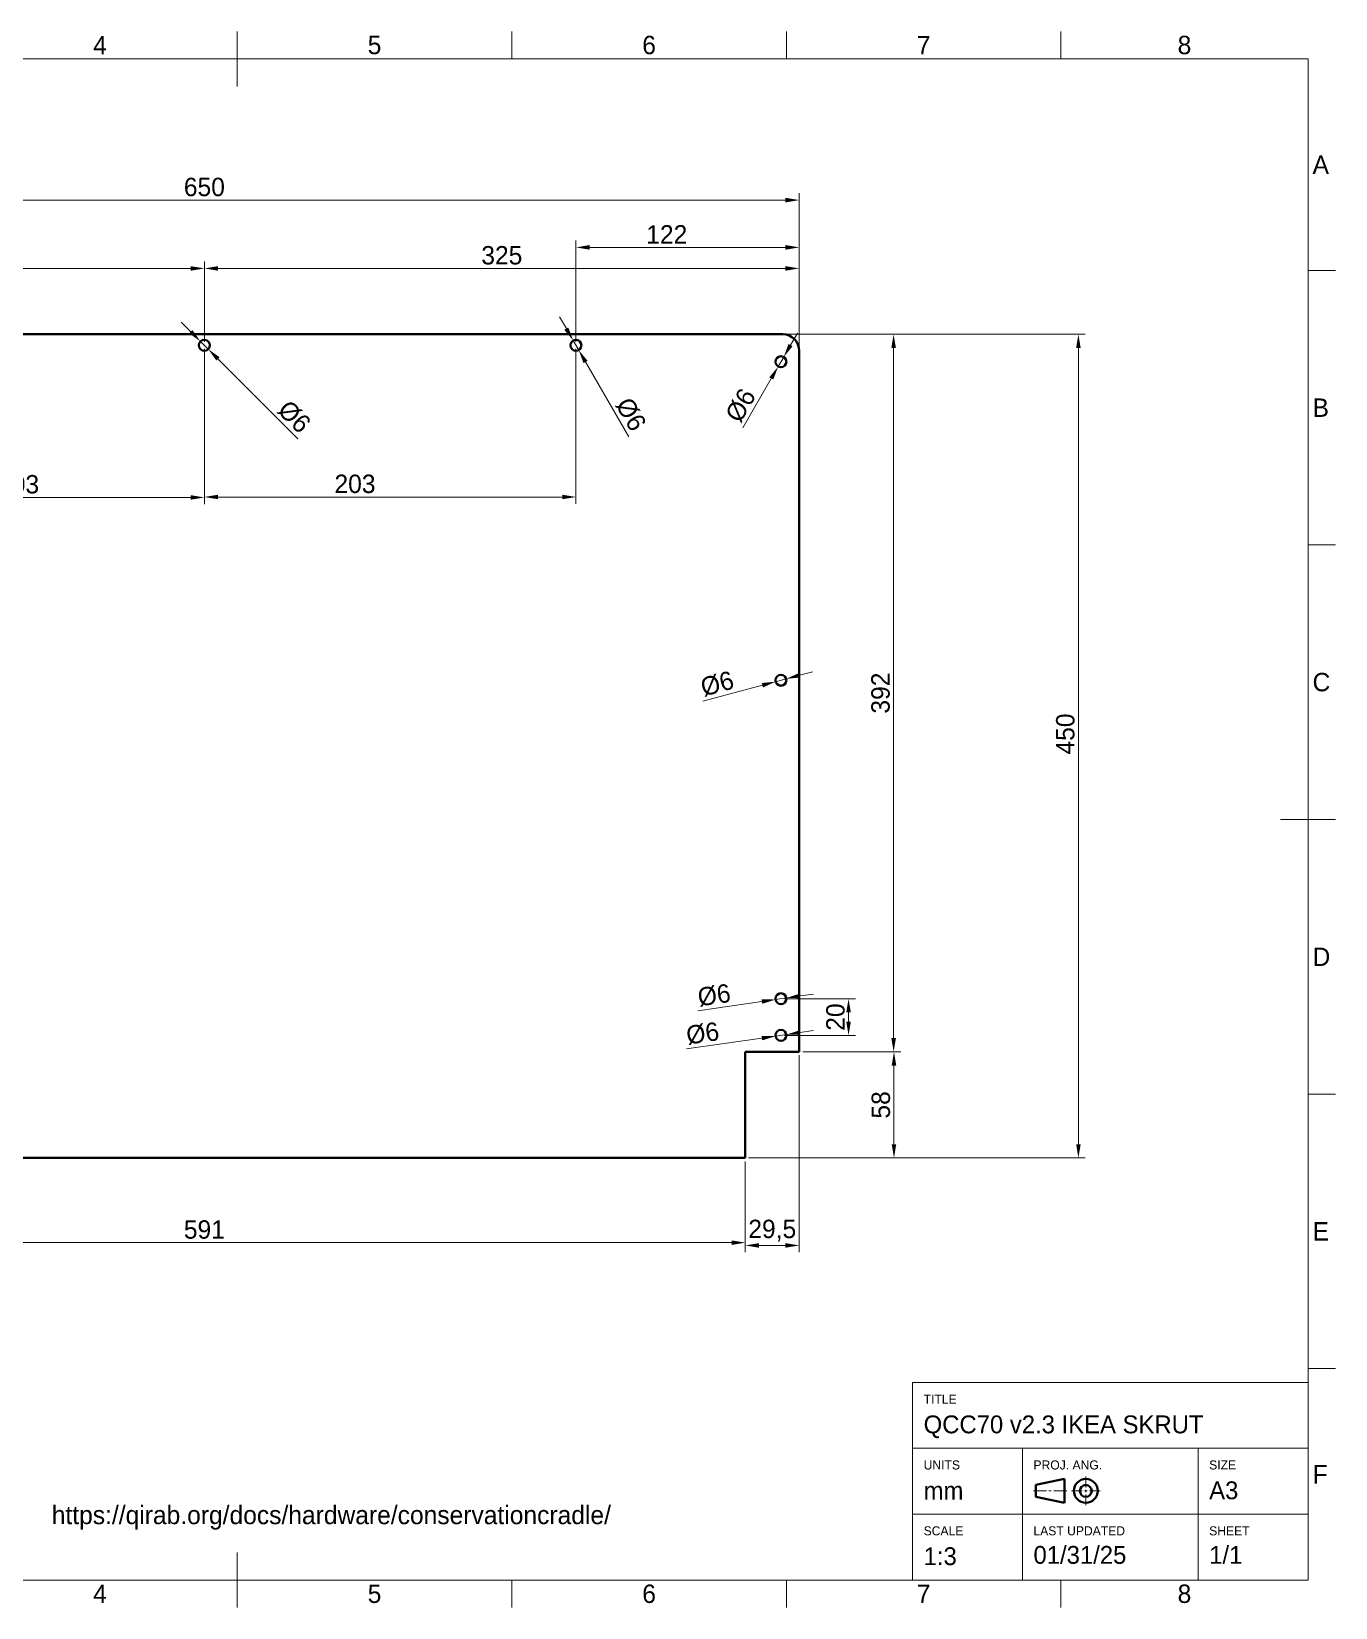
# Model space of a CAD drawing. Header units: millimetres. Extents: x 15 to 415, y 5 to 292.
# Drawn here: x 177.5 to 415, y 5 to 292 of the extents above; entities that cross this region are included whole.
import ezdxf

# ---------------------------------------------------------------- set-up
doc = ezdxf.new("R2010")
doc.units = ezdxf.units.MM
for name, color, linetype in [('Annotations', 7, 'Continuous'), ('Border', 7, 'Continuous'), ('Geometries', 7, 'Continuous')]:
    doc.layers.add(name, color=color, linetype=linetype)
doc.styles.add('Shapr0', font='txt', dxfattribs={"height": 3.3495})
doc.styles.add('Shapr1', font='txt', dxfattribs={"height": 3.3495})
doc.styles.add('Shapr10', font='txt', dxfattribs={"height": 3.3495})
doc.styles.add('Shapr11', font='txt', dxfattribs={"height": 3.3495})
doc.styles.add('Shapr12', font='txt', dxfattribs={"height": 3.3495})
doc.styles.add('Shapr13', font='txt', dxfattribs={"height": 3.3495})
doc.styles.add('Shapr14', font='txt', dxfattribs={"height": 3.3495})
doc.styles.add('Shapr2', font='txt', dxfattribs={"height": 3.3495})
doc.styles.add('Shapr3', font='txt', dxfattribs={"height": 3.3495})
doc.styles.add('Shapr4', font='txt', dxfattribs={"height": 3.3495})
doc.styles.add('Shapr5', font='txt', dxfattribs={"height": 3.3495})
doc.styles.add('Shapr6', font='txt', dxfattribs={"height": 3.3495})
doc.styles.add('Shapr7', font='txt', dxfattribs={"height": 3.3495})
doc.styles.add('Shapr8', font='txt', dxfattribs={"height": 3.3495})
doc.styles.add('Shapr9', font='txt', dxfattribs={"height": 3.3495})
doc.dimstyles.new('ISO-25', dxfattribs={"dimtxt": 2.5, "dimasz": 2.5, "dimexe": 1.25, "dimexo": 0.625, "dimtad": 1, "dimtxsty": 'Standard', "dimcen": 2.5, "dimadec": 0, "dimazin": 0, "dimtfac": 1, "dimtmove": 0, "dimatfit": 3, "dimfxl": 1, "dimarcsym": 0})

# ---------------------------------------------------------------- blocks, each defined once
blk = doc.blocks.new('*D2')
at = {"layer": 'Annotations', "color": 0, "linetype": 'Continuous', "lineweight": 15}
for p, q in [((100.68, 234.48), (100.68, 262.55)), ((314.84, 261.3), (103.18, 261.3)), ((317.34, 234.48), (317.34, 262.55))]:
    blk.add_line(p, q, dxfattribs=at)
at = {"layer": 'Annotations', "color": 0}
for points in [[(103.18, 261.72), (103.18, 260.88), (100.68, 261.3)], [(314.84, 260.88), (314.84, 261.72), (317.34, 261.3)]]:
    blk.add_solid(points, dxfattribs=at)
at = {"layer": 'Defpoints', "color": 0}
for p in [(100.68, 261.3), (100.68, 233.86), (317.34, 233.86)]:
    blk.add_point(p, dxfattribs=at)
at = {"layer": 'Annotations', "color": 0, "lineweight": 15, "insert": (209.01, 263.67), "char_height": 3.349, "attachment_point": 5, "style": 'Shapr1'}
blk.add_mtext('\\A1;650', dxfattribs=at)
blk = doc.blocks.new('*D3')
at = {"layer": 'Annotations', "color": 0, "linetype": 'Continuous', "lineweight": 15}
for p, q in [((314.97, 236.86), (369.43, 236.86)), ((368.18, 89.36), (368.18, 234.36)), ((308.13, 86.86), (369.43, 86.86))]:
    blk.add_line(p, q, dxfattribs=at)
at = {"layer": 'Annotations', "color": 0}
for points in [[(368.6, 234.36), (367.77, 234.36), (368.18, 236.86)], [(367.77, 89.36), (368.6, 89.36), (368.18, 86.86)]]:
    blk.add_solid(points, dxfattribs=at)
at = {"layer": 'Defpoints', "color": 0}
for p in [(314.34, 236.86), (368.18, 236.86), (307.51, 86.86)]:
    blk.add_point(p, dxfattribs=at)
at = {"layer": 'Annotations', "color": 0, "lineweight": 15, "insert": (365.81, 164.07), "char_height": 3.349, "attachment_point": 5, "rotation": 90, "style": 'Shapr1'}
blk.add_mtext('\\A1;450', dxfattribs=at)
blk = doc.blocks.new('*D4')
at = {"layer": 'Annotations', "color": 0, "linetype": 'Continuous', "lineweight": 15}
for p, q in [((317.97, 106.19), (335.85, 106.19)), ((334.6, 89.36), (334.6, 103.69)), ((308.13, 86.86), (335.85, 86.86))]:
    blk.add_line(p, q, dxfattribs=at)
at = {"layer": 'Annotations', "color": 0}
for points in [[(335.01, 103.69), (334.18, 103.69), (334.6, 106.19)], [(334.18, 89.36), (335.01, 89.36), (334.6, 86.86)]]:
    blk.add_solid(points, dxfattribs=at)
at = {"layer": 'Defpoints', "color": 0}
for p in [(317.34, 106.19), (334.6, 106.19), (307.51, 86.86)]:
    blk.add_point(p, dxfattribs=at)
at = {"layer": 'Annotations', "color": 0, "lineweight": 15, "insert": (332.22, 96.52), "char_height": 3.349, "attachment_point": 5, "rotation": 90, "style": 'Shapr1'}
blk.add_mtext('\\A1;58', dxfattribs=at)
blk = doc.blocks.new('*D5')
at = {"layer": 'Annotations', "color": 0, "linetype": 'Continuous', "lineweight": 15}
for p, q in [((314.97, 236.86), (335.78, 236.86)), ((334.53, 234.36), (334.53, 108.69)), ((317.97, 106.19), (335.78, 106.19))]:
    blk.add_line(p, q, dxfattribs=at)
at = {"layer": 'Annotations', "color": 0}
for points in [[(334.95, 234.36), (334.12, 234.36), (334.53, 236.86)], [(334.12, 108.69), (334.95, 108.69), (334.53, 106.19)]]:
    blk.add_solid(points, dxfattribs=at)
at = {"layer": 'Defpoints', "color": 0}
for p in [(314.34, 236.86), (317.34, 106.19), (334.53, 106.19)]:
    blk.add_point(p, dxfattribs=at)
at = {"layer": 'Annotations', "color": 0, "lineweight": 15, "insert": (332.16, 171.52), "char_height": 3.349, "attachment_point": 5, "rotation": 90, "style": 'Shapr1'}
blk.add_mtext('\\A1;392', dxfattribs=at)
blk = doc.blocks.new('*D6')
at = {"layer": 'Annotations', "color": 0, "linetype": 'Continuous', "lineweight": 15}
for p, q in [((317.34, 105.56), (317.34, 69.68)), ((307.51, 86.23), (307.51, 69.68)), ((314.84, 70.93), (310.01, 70.93))]:
    blk.add_line(p, q, dxfattribs=at)
at = {"layer": 'Annotations', "color": 0}
for points in [[(310.01, 71.35), (310.01, 70.52), (307.51, 70.93)], [(314.84, 70.52), (314.84, 71.35), (317.34, 70.93)]]:
    blk.add_solid(points, dxfattribs=at)
at = {"layer": 'Defpoints', "color": 0}
for p in [(317.34, 106.19), (307.51, 86.86), (307.51, 70.93)]:
    blk.add_point(p, dxfattribs=at)
at = {"layer": 'Annotations', "color": 0, "lineweight": 15, "insert": (312.43, 73.63), "char_height": 3.349, "attachment_point": 5, "style": 'Shapr1'}
blk.add_mtext('\\A1;29,5', dxfattribs=at)
blk = doc.blocks.new('*D7')
at = {"layer": 'Annotations', "color": 0, "linetype": 'Continuous', "lineweight": 15}
for p, q in [((110.51, 86.23), (110.51, 70.19)), ((307.51, 86.23), (307.51, 70.19)), ((113.01, 71.44), (305.01, 71.44))]:
    blk.add_line(p, q, dxfattribs=at)
at = {"layer": 'Annotations', "color": 0}
for points in [[(113.01, 71.85), (113.01, 71.02), (110.51, 71.44)], [(305.01, 71.02), (305.01, 71.85), (307.51, 71.44)]]:
    blk.add_solid(points, dxfattribs=at)
at = {"layer": 'Defpoints', "color": 0}
for p in [(110.51, 86.86), (307.51, 86.86), (307.51, 71.44)]:
    blk.add_point(p, dxfattribs=at)
at = {"layer": 'Annotations', "color": 0, "lineweight": 15, "insert": (209.01, 73.81), "char_height": 3.349, "attachment_point": 5, "style": 'Shapr1'}
blk.add_mtext('\\A1;591', dxfattribs=at)
blk = doc.blocks.new('*D18')
at = {"layer": 'Annotations', "color": 0, "linetype": 'Continuous', "lineweight": 15}
for p, q in [((100.68, 234.48), (100.68, 250.11)), ((209.01, 235.48), (209.01, 250.11)), ((206.51, 248.86), (103.18, 248.86))]:
    blk.add_line(p, q, dxfattribs=at)
at = {"layer": 'Annotations', "color": 0}
for points in [[(103.18, 249.27), (103.18, 248.44), (100.68, 248.86)], [(206.51, 248.44), (206.51, 249.27), (209.01, 248.86)]]:
    blk.add_solid(points, dxfattribs=at)
at = {"layer": 'Defpoints', "color": 0}
for p in [(100.68, 248.86), (100.68, 233.86), (209.01, 234.86)]:
    blk.add_point(p, dxfattribs=at)
at = {"layer": 'Annotations', "color": 0, "lineweight": 15, "insert": (154.84, 251.23), "char_height": 3.349, "attachment_point": 5, "style": 'Shapr1'}
blk.add_mtext('\\A1;325', dxfattribs=at)
blk = doc.blocks.new('*D19')
at = {"layer": 'Annotations', "color": 0, "linetype": 'Continuous', "lineweight": 15}
for p, q in [((276.68, 235.48), (276.68, 253.94)), ((279.18, 252.69), (314.84, 252.69)), ((317.34, 234.48), (317.34, 253.94))]:
    blk.add_line(p, q, dxfattribs=at)
at = {"layer": 'Annotations', "color": 0}
for points in [[(279.18, 253.11), (279.18, 252.27), (276.68, 252.69)], [(314.84, 252.27), (314.84, 253.11), (317.34, 252.69)]]:
    blk.add_solid(points, dxfattribs=at)
at = {"layer": 'Defpoints', "color": 0}
for p in [(317.34, 252.69), (276.68, 234.86), (317.34, 233.86)]:
    blk.add_point(p, dxfattribs=at)
at = {"layer": 'Annotations', "color": 0, "lineweight": 15, "insert": (293.22, 255.06), "char_height": 3.349, "attachment_point": 5, "style": 'Shapr1'}
blk.add_mtext('\\A1;122', dxfattribs=at)
blk = doc.blocks.new('*D20')
at = {"layer": 'Annotations', "color": 0, "linetype": 'Continuous', "lineweight": 15}
for p, q in [((209.01, 235.48), (209.01, 250.11)), ((317.34, 234.48), (317.34, 250.11)), ((211.51, 248.86), (314.84, 248.86))]:
    blk.add_line(p, q, dxfattribs=at)
at = {"layer": 'Annotations', "color": 0}
for points in [[(211.51, 249.27), (211.51, 248.44), (209.01, 248.86)], [(314.84, 248.44), (314.84, 249.27), (317.34, 248.86)]]:
    blk.add_solid(points, dxfattribs=at)
at = {"layer": 'Defpoints', "color": 0}
for p in [(317.34, 248.86), (209.01, 234.86), (317.34, 233.86)]:
    blk.add_point(p, dxfattribs=at)
at = {"layer": 'Annotations', "color": 0, "lineweight": 15, "insert": (263.18, 251.23), "char_height": 3.349, "attachment_point": 5, "style": 'Shapr1'}
blk.add_mtext('\\A1;325', dxfattribs=at)
blk = doc.blocks.new('*D24')
at = {"layer": 'Annotations', "color": 0, "linetype": 'Continuous', "lineweight": 15}
for p, q in [((206.53, 237.33), (204.77, 239.1)), ((208.3, 235.56), (209.72, 234.15)), ((211.48, 232.38), (226.06, 217.81))]:
    blk.add_line(p, q, dxfattribs=at)
at = {"layer": 'Annotations', "color": 0}
for points in [[(206.24, 237.04), (206.83, 237.63), (208.3, 235.56)], [(211.78, 232.68), (211.19, 232.09), (209.72, 234.15)]]:
    blk.add_solid(points, dxfattribs=at)
at = {"layer": 'Defpoints', "color": 0}
for p in [(208.3, 235.56), (209.72, 234.15)]:
    blk.add_point(p, dxfattribs=at)
at = {"layer": 'Annotations', "color": 0, "lineweight": 15, "insert": (225.38, 221.84), "char_height": 3.349, "attachment_point": 5, "rotation": 315, "style": 'Shapr1'}
blk.add_mtext('\\A1;%%c6', dxfattribs=at)
blk = doc.blocks.new('*D25')
at = {"layer": 'Annotations', "color": 0, "linetype": 'Continuous', "lineweight": 15}
for p, q in [((274.93, 237.89), (273.68, 240.05)), ((276.18, 235.72), (277.18, 233.99)), ((278.43, 231.83), (286.29, 218.21))]:
    blk.add_line(p, q, dxfattribs=at)
at = {"layer": 'Annotations', "color": 0}
for points in [[(274.56, 237.68), (275.29, 238.1), (276.18, 235.72)], [(278.79, 232.03), (278.06, 231.62), (277.18, 233.99)]]:
    blk.add_solid(points, dxfattribs=at)
at = {"layer": 'Defpoints', "color": 0}
for p in [(276.18, 235.72), (277.18, 233.99)]:
    blk.add_point(p, dxfattribs=at)
at = {"layer": 'Annotations', "color": 0, "lineweight": 15, "insert": (286.68, 222.28), "char_height": 3.349, "attachment_point": 5, "rotation": 300, "style": 'Shapr1'}
blk.add_mtext('\\A1;%%c6', dxfattribs=at)
blk = doc.blocks.new('*D26')
at = {"layer": 'Annotations', "color": 0, "linetype": 'Continuous', "lineweight": 15}
for p, q in [((315.76, 234.89), (317.01, 237.05)), ((314.51, 232.72), (313.51, 230.99)), ((312.26, 228.83), (307.08, 219.85))]:
    blk.add_line(p, q, dxfattribs=at)
at = {"layer": 'Annotations', "color": 0}
for points in [[(315.4, 235.1), (316.12, 234.68), (314.51, 232.72)], [(312.62, 228.62), (311.9, 229.03), (313.51, 230.99)]]:
    blk.add_solid(points, dxfattribs=at)
at = {"layer": 'Defpoints', "color": 0}
for p in [(314.51, 232.72), (313.51, 230.99)]:
    blk.add_point(p, dxfattribs=at)
at = {"layer": 'Annotations', "color": 0, "lineweight": 15, "insert": (306.68, 223.92), "char_height": 3.349, "attachment_point": 5, "rotation": 60, "style": 'Shapr1'}
blk.add_mtext('\\A1;%%c6', dxfattribs=at)
blk = doc.blocks.new('*D27')
at = {"layer": 'Annotations', "color": 0, "linetype": 'Continuous', "lineweight": 15}
for p, q in [((317.39, 174.76), (319.8, 175.41)), ((310.63, 172.95), (299.81, 170.05)), ((314.98, 174.12), (313.04, 173.6))]:
    blk.add_line(p, q, dxfattribs=at)
at = {"layer": 'Annotations', "color": 0}
for points in [[(317.28, 175.17), (317.5, 174.36), (314.98, 174.12)], [(310.74, 172.55), (310.52, 173.35), (313.04, 173.6)]]:
    blk.add_solid(points, dxfattribs=at)
at = {"layer": 'Defpoints', "color": 0}
for p in [(313.04, 173.6), (314.98, 174.12)]:
    blk.add_point(p, dxfattribs=at)
at = {"layer": 'Annotations', "color": 0, "lineweight": 15, "insert": (302.41, 173.21), "char_height": 3.349, "attachment_point": 5, "rotation": 15, "style": 'Shapr1'}
blk.add_mtext('\\A1;%%c6', dxfattribs=at)
blk = doc.blocks.new('*D28')
at = {"layer": 'Annotations', "color": 0, "linetype": 'Continuous', "lineweight": 15}
for p, q in [((310.55, 115.35), (298.89, 113.65)), ((315, 116), (313.02, 115.71)), ((317.47, 116.36), (319.95, 116.72))]:
    blk.add_line(p, q, dxfattribs=at)
at = {"layer": 'Annotations', "color": 0}
for points in [[(310.61, 114.94), (310.49, 115.76), (313.02, 115.71)], [(317.41, 116.77), (317.53, 115.95), (315, 116)]]:
    blk.add_solid(points, dxfattribs=at)
at = {"layer": 'Defpoints', "color": 0}
for p in [(313.02, 115.71), (315, 116)]:
    blk.add_point(p, dxfattribs=at)
at = {"layer": 'Annotations', "color": 0, "lineweight": 15, "insert": (301.85, 116.48), "char_height": 3.349, "attachment_point": 5, "rotation": 8.2951, "style": 'Shapr1'}
blk.add_mtext('\\A1;%%c6', dxfattribs=at)
blk = doc.blocks.new('*D29')
at = {"layer": 'Annotations', "color": 0, "linetype": 'Continuous', "lineweight": 15}
for p, q in [((315, 109.33), (313.02, 109.05)), ((317.47, 109.69), (319.95, 110.05)), ((310.55, 108.69), (296.81, 106.71))]:
    blk.add_line(p, q, dxfattribs=at)
at = {"layer": 'Annotations', "color": 0}
for points in [[(310.6, 108.28), (310.49, 109.1), (313.02, 109.05)], [(317.41, 110.1), (317.53, 109.28), (315, 109.33)]]:
    blk.add_solid(points, dxfattribs=at)
at = {"layer": 'Defpoints', "color": 0}
for p in [(315, 109.33), (313.02, 109.05)]:
    blk.add_point(p, dxfattribs=at)
at = {"layer": 'Annotations', "color": 0, "lineweight": 15, "insert": (299.76, 109.53), "char_height": 3.349, "attachment_point": 5, "rotation": 8.2164, "style": 'Shapr1'}
blk.add_mtext('\\A1;%%c6', dxfattribs=at)
blk = doc.blocks.new('*D30')
at = {"layer": 'Annotations', "color": 0, "linetype": 'Continuous', "lineweight": 15}
for p, q in [((314.63, 115.86), (327.57, 115.86)), ((326.32, 111.69), (326.32, 113.36)), ((314.63, 109.19), (327.57, 109.19))]:
    blk.add_line(p, q, dxfattribs=at)
at = {"layer": 'Annotations', "color": 0}
for points in [[(326.74, 113.36), (325.91, 113.36), (326.32, 115.86)], [(325.91, 111.69), (326.74, 111.69), (326.32, 109.19)]]:
    blk.add_solid(points, dxfattribs=at)
at = {"layer": 'Defpoints', "color": 0}
for p in [(314.01, 115.86), (326.32, 115.86), (314.01, 109.19)]:
    blk.add_point(p, dxfattribs=at)
at = {"layer": 'Annotations', "color": 0, "lineweight": 15, "insert": (323.95, 112.52), "char_height": 3.349, "attachment_point": 5, "rotation": 90, "style": 'Shapr1'}
blk.add_mtext('\\A1;20', dxfattribs=at)
blk = doc.blocks.new('*D31')
at = {"layer": 'Annotations', "color": 0, "linetype": 'Continuous', "lineweight": 15}
for p, q in [((141.34, 234.23), (141.34, 205.9)), ((209.01, 234.23), (209.01, 205.9)), ((143.84, 207.15), (206.51, 207.15))]:
    blk.add_line(p, q, dxfattribs=at)
at = {"layer": 'Annotations', "color": 0}
for points in [[(143.84, 207.57), (143.84, 206.74), (141.34, 207.15)], [(206.51, 206.74), (206.51, 207.57), (209.01, 207.15)]]:
    blk.add_solid(points, dxfattribs=at)
at = {"layer": 'Defpoints', "color": 0}
for p in [(141.34, 234.86), (209.01, 234.86), (209.01, 207.15)]:
    blk.add_point(p, dxfattribs=at)
at = {"layer": 'Annotations', "color": 0, "lineweight": 15, "insert": (175.18, 209.53), "char_height": 3.349, "attachment_point": 5, "style": 'Shapr1'}
blk.add_mtext('\\A1;203', dxfattribs=at)
blk = doc.blocks.new('*D32')
at = {"layer": 'Annotations', "color": 0, "linetype": 'Continuous', "lineweight": 15}
for p, q in [((209.01, 234.23), (209.01, 205.98)), ((276.68, 234.23), (276.68, 205.98)), ((211.51, 207.23), (274.18, 207.23))]:
    blk.add_line(p, q, dxfattribs=at)
at = {"layer": 'Annotations', "color": 0}
for points in [[(211.51, 207.65), (211.51, 206.82), (209.01, 207.23)], [(274.18, 206.82), (274.18, 207.65), (276.68, 207.23)]]:
    blk.add_solid(points, dxfattribs=at)
at = {"layer": 'Defpoints', "color": 0}
for p in [(209.01, 234.86), (276.68, 234.86), (276.68, 207.23)]:
    blk.add_point(p, dxfattribs=at)
at = {"layer": 'Annotations', "color": 0, "lineweight": 15, "insert": (236.44, 209.61), "char_height": 3.349, "attachment_point": 5, "style": 'Shapr1'}
blk.add_mtext('\\A1;203', dxfattribs=at)
blk = doc.blocks.new('*U35')
at = {"layer": 'Border', "linetype": 'Continuous', "lineweight": 15}
for p, q in [((410, 46), (338, 46)), ((338, 10), (338, 46)), ((410, 10), (410, 46)), ((410, 34), (338, 34)), ((358, 10), (358, 34)), ((390, 10), (390, 34)), ((369.53, 26.88), (369.53, 28.83)), ((360, 26.23), (362.38, 26.23)), ((362.82, 26.23), (363.25, 26.23)), ((366.07, 26.23), (363.68, 26.23)), ((368.88, 26.23), (366.93, 26.23)), ((369.32, 26.23), (369.75, 26.23)), ((369.53, 26.02), (369.53, 26.45)), ((370.18, 26.23), (372.13, 26.23)), ((369.53, 25.58), (369.53, 23.63)), ((410, 22), (338, 22)), ((410, 10), (338, 10))]:
    blk.add_line(p, q, dxfattribs=at)
at = {"layer": 'Border', "linetype": 'Continuous', "lineweight": 40}
for p, q in [((360.43, 27.32), (365.63, 28.4)), ((360.43, 27.32), (360.43, 25.15)), ((365.63, 28.4), (365.63, 24.07)), ((360.43, 25.15), (365.63, 24.07))]:
    blk.add_line(p, q, dxfattribs=at)
for radius in [2.17, 1.08]:
    blk.add_circle((369.53, 26.23), radius, dxfattribs=at)

msp = doc.modelspace()

# ---------------------------------------------------------------- linework, layer by layer
at = {"layer": 'Border', "linetype": 'Continuous', "lineweight": 15}
for p, q in [((215, 282), (215, 292)), ((265, 287), (265, 292)), ((315, 287), (315, 292)), ((365, 287), (365, 292)), ((410, 287), (20, 287)), ((410, 10), (410, 287)), ((410, 248.5), (415, 248.5)), ((410, 198.5), (415, 198.5)), ((405, 148.5), (415, 148.5)), ((410, 98.5), (415, 98.5)), ((410, 48.5), (415, 48.5)), ((215, 15), (215, 5)), ((20, 10), (410, 10)), ((265, 10), (265, 5)), ((315, 10), (315, 5)), ((365, 10), (365, 5))]:
    msp.add_line(p, q, dxfattribs=at)
at = {"layer": 'Geometries', "linetype": 'Continuous', "lineweight": 40}
for p, q in [((314.342, 236.8566), (103.6753, 236.8566)), ((317.342, 106.1899), (317.342, 233.8566)), ((307.5087, 106.1899), (307.5087, 86.8566)), ((317.342, 106.1899), (307.5087, 106.1899)), ((307.5087, 86.8566), (110.5087, 86.8566))]:
    msp.add_line(p, q, dxfattribs=at)
for centre in [(209.0087, 234.8566), (276.6753, 234.8566), (314.0093, 231.8566), (314.0093, 173.8568), (314.0093, 115.8566), (314.0093, 109.1899)]:
    msp.add_circle(centre, 1, dxfattribs=at)
msp.add_arc((314.342, 233.8566), 3, 0, 90, dxfattribs=at)

# ---------------------------------------------------------------- block references
msp.add_blockref('*U35', (0, 0))

# ---------------------------------------------------------------- texts
at = {"layer": 'Annotations', "linetype": 'Continuous', "lineweight": 15, "insert": (181.2213, 23.5238), "char_height": 2.512125, "width": 84.66672, "attachment_point": 1}
msp.add_mtext('{\\fSF-Mono-Regular-Extended.ttf|b0|i0|c0|p0;\\H1.333333x;https://qirab.org/docs/hardware/conservationcradle/}', dxfattribs=at)
at = {"layer": 'Border', "linetype": 'Continuous', "lineweight": 15, "char_height": 3.3495, "width": 3.3495, "style": 'Shapr0'}
for s, insert, attachment_point in [('4', (190, 287.8252), 8), ('5', (240, 287.8252), 8), ('6', (290, 287.8252), 8), ('7', (340, 287.8252), 8), ('8', (387.5, 287.8252), 8), ('A', (410.8252, 267.75), 4), ('B', (410.8252, 223.5), 4), ('C', (410.8252, 173.5), 4), ('D', (410.8252, 123.5), 4), ('E', (410.8252, 73.5), 4), ('F', (410.8252, 29.25), 4), ('4', (190, 9.1747), 2), ('5', (240, 9.1747), 2), ('6', (290, 9.1747), 2), ('7', (340, 9.1747), 2), ('8', (387.5, 9.1747), 2)]:
    msp.add_mtext(s, dxfattribs=dict(at, insert=insert, attachment_point=attachment_point))
at = {"layer": 'Border', "linetype": 'Continuous', "lineweight": 15, "attachment_point": 1}
for s, insert, char_height, style in [('TITLE', (340, 43.75), 1.65, 'Shapr12'), ('QCC70 v2.3 IKEA SKRUT', (340, 39.9691), 3.25, 'Shapr3'), ('UNITS', (340, 31.7828), 1.65, 'Shapr4'), ('PROJ. ANG.', (360, 31.7828), 1.65, 'Shapr6'), ('SIZE', (392, 31.7828), 1.65, 'Shapr2'), ('mm', (340, 27.9), 3.25, 'Shapr5'), ('A3', (392, 27.9645), 3.25, 'Shapr7'), ('SCALE', (340, 19.7828), 1.65, 'Shapr8'), ('LAST UPDATED', (360, 19.7828), 1.65, 'Shapr10'), ('SHEET', (392, 19.7828), 1.65, 'Shapr13'), ('1:3', (340, 15.9645), 3.25, 'Shapr9'), ('01/31/25', (360, 16.2043), 3.25, 'Shapr11'), ('1/1', (392, 16.2043), 3.25, 'Shapr14')]:
    msp.add_mtext(s, dxfattribs=dict(at, insert=insert, char_height=char_height, style=style))

# ---------------------------------------------------------------- dimensions: what is measured, and where the dimension line sits
at = {"layer": 'Annotations', "linetype": 'Continuous', "lineweight": 15}
for base, p1, p2, angle, picture, middle in [((100.6753, 261.2994), (317.342, 233.8566), (100.6753, 233.8566), 180, '*D2', (209.0087, 261.2994)), ((317.342, 252.6884), (276.6753, 234.8566), (317.342, 233.8566), 180, '*D19', (293.2194, 252.6884)), ((100.6753, 248.8566), (209.0087, 234.8566), (100.6753, 233.8566), 180, '*D18', (154.842, 248.8566)), ((317.342, 248.8566), (209.0087, 234.8566), (317.342, 233.8566), 180, '*D20', (263.1753, 248.8566)), ((368.1831, 236.8566), (307.5087, 86.8566), (314.342, 236.8566), 270, '*D3', (368.1831, 164.0707)), ((334.5344, 106.1899), (314.342, 236.8566), (317.342, 106.1899), 270, '*D5', (334.5344, 171.5233)), ((326.3219, 115.8566), (314.0093, 109.1899), (314.0093, 115.8566), 90, '*D30', (326.3219, 112.5233)), ((334.5967, 106.1899), (307.5087, 86.8566), (317.342, 106.1899), 270, '*D4', (334.5967, 96.5233)), ((307.5087, 70.9342), (317.342, 106.1899), (307.5087, 86.8566), 180, '*D6', (312.4253, 70.9342)), ((307.5087, 71.4352), (110.5087, 86.8566), (307.5087, 86.8566), 0, '*D7', (209.0087, 71.4352))]:
    dim = msp.add_linear_dim(base=base, p1=p1, p2=p2, angle=angle, dimstyle='ISO-25', override={"dimscale": 1, "dimgap": 0.7, "dimdec": 2, "dimlfac": 3, "dimrnd": 0.01, "dimzin": 8, "dimdsep": 44, "dimtxsty": 'Shapr1', "dimse1": 0, "dimse2": 0, "dimadec": 2, "dimtol": 0, "dimlim": 0, "dimtp": 0, "dimtm": 0, "dimtfac": 0.6, "dimtdec": 8, "dimfrac": 2, "dimtolj": 1, "dimlwd": 15, "dimlwe": 15}, dxfattribs=at)
    dim.commit()
    dim.dimension.update_dxf_attribs({"geometry": picture, "text_midpoint": middle, "dimtype": 160})
for p1, p2, picture, middle in [((208.3016, 235.5637), (209.7158, 234.1495), '*D24', (223.7001, 220.1652)), ((276.1753, 235.7226), (277.1753, 233.9906), '*D25', (284.6216, 221.0932)), ((314.5093, 232.7226), (313.5093, 230.9906), '*D26', (308.7412, 222.732)), ((314.9753, 174.1157), (313.0434, 173.598), '*D27', (303.0271, 170.9141)), ((314.9989, 116.0009), (313.0198, 115.7123), '*D28', (302.1907, 114.1335)), ((314.9991, 109.3328), (313.0196, 109.047), '*D29', (300.1039, 107.1821))]:
    dim = msp.add_diameter_dim_2p(p1=p1, p2=p2, dimstyle='ISO-25', override={"dimscale": 1, "dimgap": 0.7, "dimdec": 2, "dimlfac": 3, "dimrnd": 0.01, "dimzin": 8, "dimdsep": 44, "dimtxsty": 'Shapr1', "dimcen": 2.5, "dimadec": 2, "dimtol": 0, "dimlim": 0, "dimtp": 0, "dimtm": 0, "dimtfac": 0.6, "dimtdec": 8, "dimtofl": 1, "dimfrac": 2, "dimtolj": 1, "dimlwd": 15, "dimlwe": 15}, dxfattribs=at)
    dim.commit()
    dim.dimension.update_dxf_attribs({"geometry": picture, "text_midpoint": middle, "dimtype": 163})
for base, p1, p2, picture, middle in [((209.0087, 207.1519), (141.342, 234.8566), (209.0087, 234.8566), '*D31', (175.1753, 207.1519)), ((276.6753, 207.2333), (209.0087, 234.8566), (276.6753, 234.8566), '*D32', (236.4437, 207.2333))]:
    dim = msp.add_linear_dim(base=base, p1=p1, p2=p2, dimstyle='ISO-25', override={"dimscale": 1, "dimgap": 0.7, "dimdec": 2, "dimlfac": 3, "dimrnd": 0.01, "dimzin": 8, "dimdsep": 44, "dimtxsty": 'Shapr1', "dimse1": 0, "dimse2": 0, "dimadec": 2, "dimtol": 0, "dimlim": 0, "dimtp": 0, "dimtm": 0, "dimtfac": 0.6, "dimtdec": 8, "dimfrac": 2, "dimtolj": 1, "dimlwd": 15, "dimlwe": 15}, dxfattribs=at)
    dim.commit()
    dim.dimension.update_dxf_attribs({"geometry": picture, "text_midpoint": middle, "dimtype": 160})

doc.saveas('drawing.dxf')
